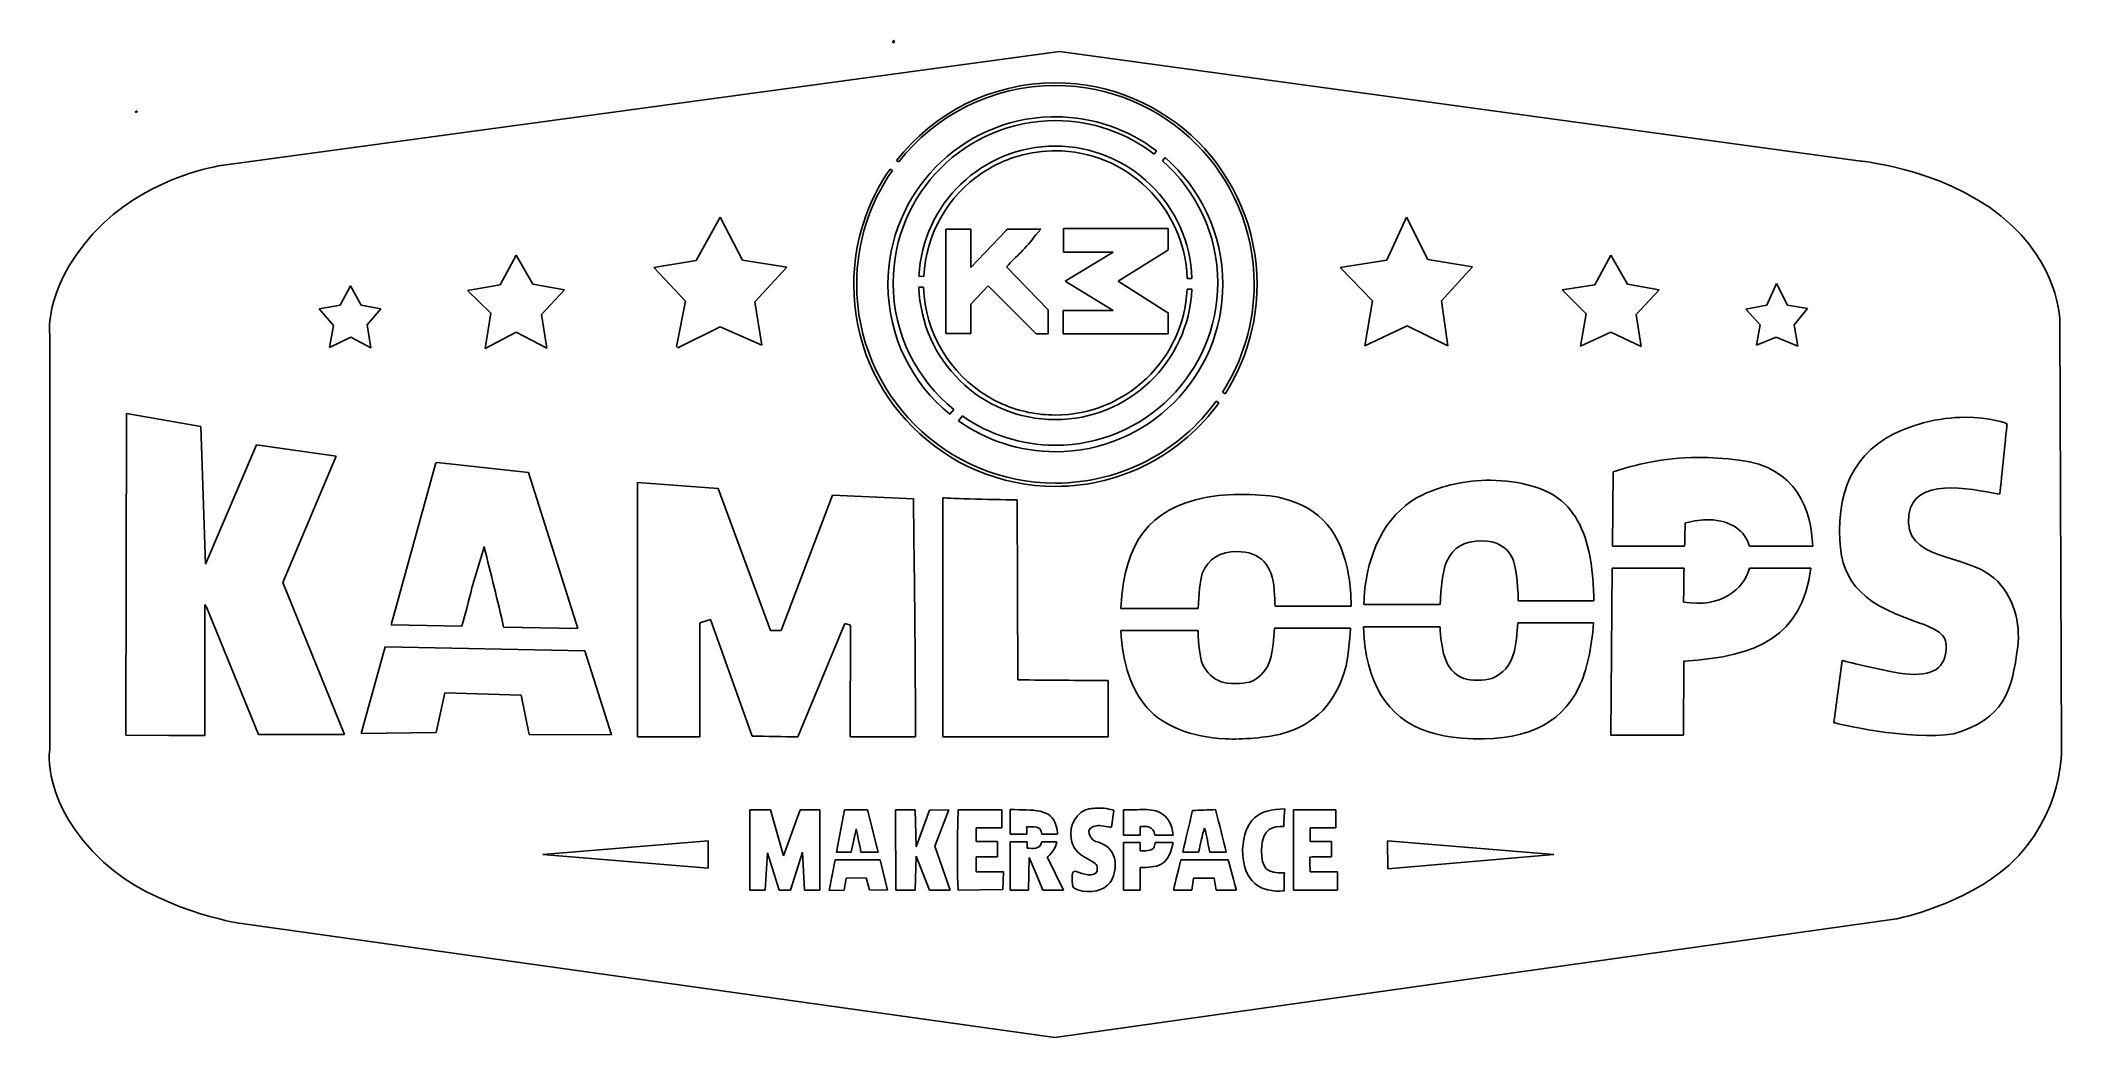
# Model space of a CAD drawing. Extents: x -0.1 to 12, y 0 to 5.9.
import ezdxf

# ---------------------------------------------------------------- set-up
doc = ezdxf.new("R2010")
doc.units = 0
doc.layers.add('Kamloops_spec', color=7, linetype='CONTINUOUS')

msp = doc.modelspace()

# ---------------------------------------------------------------- linework, layer by layer
at = {"layer": 'Kamloops_spec', "color": 7}
for p, q in [((5.031265, 5.930375), (5.041185, 5.931901)), ((5.034318, 5.942965), (5.034318, 5.942966)), ((6.023667, 5.876577), (1.024646, 5.198188)), ((10.802536, 5.224515), (6.023667, 5.876577)), ((6.023667, 5.876577), (6.023667, 5.876577)), ((6.000012, 5.690383), (6.000012, 5.690383)), ((0.52482, 5.522884), (0.52482, 5.522884)), ((5.974066, 5.488163), (5.974066, 5.488163)), ((6.000012, 5.313415), (6.000012, 5.313415)), ((5.065986, 5.219936), (5.052632, 5.228712)), ((6.603618, 5.284799), (6.587975, 5.266485)), ((6.637576, 5.225659), (6.653601, 5.244736)), ((6.653601, 5.244736), (6.653601, 5.244736)), ((5.014096, 5.17644), (5.027831, 5.168046)), ((5.014096, 5.17644), (5.014096, 5.17644)), ((3.857247, 4.631973), (4.00109, 4.889135)), ((4.00109, 4.889135), (4.134249, 4.634644)), ((4.00109, 4.889135), (4.00109, 4.889135)), ((7.975659, 4.633881), (8.093175, 4.89028)), ((8.093175, 4.89028), (8.220993, 4.636933)), ((8.093175, 4.89028), (8.093175, 4.89028)), ((5.346423, 4.817786), (5.495989, 4.817786)), ((5.346423, 4.215324), (5.346423, 4.817786)), ((5.346423, 4.817786), (5.346423, 4.817786)), ((5.495989, 4.817786), (5.495989, 4.58924)), ((5.495989, 4.58924), (5.705839, 4.8113)), ((5.705839, 4.8113), (5.711562, 4.817786)), ((5.711562, 4.817786), (5.719956, 4.817786)), ((5.719956, 4.817786), (5.759637, 4.817786)), ((5.759637, 4.817786), (5.86876, 4.817786)), ((5.86876, 4.817786), (5.912638, 4.817786)), ((5.912638, 4.817786), (5.882877, 4.784973)), ((6.048086, 4.821983), (6.653601, 4.821983)), ((6.048086, 4.681956), (6.048086, 4.821983)), ((6.048086, 4.821983), (6.048086, 4.821983)), ((6.653601, 4.821983), (6.67306, 4.821983)), ((6.67306, 4.821983), (6.67306, 4.803669)), ((6.67306, 4.803669), (6.67306, 4.705993)), ((2.68857, 4.485841), (2.784338, 4.662497)), ((2.784338, 4.662497), (2.88354, 4.490801)), ((2.784338, 4.662497), (2.784338, 4.662497)), ((3.605426, 4.590766), (3.857247, 4.631973)), ((3.794673, 4.389691), (3.605426, 4.590766)), ((4.134249, 4.634644), (4.398661, 4.592292)), ((4.398661, 4.592292), (4.206743, 4.386257)), ((5.708892, 4.594582), (5.957278, 4.336656)), ((6.343785, 4.681956), (6.048086, 4.681956)), ((6.057243, 4.508352), (6.343785, 4.681956)), ((6.663521, 4.689968), (6.375072, 4.50797)), ((6.67306, 4.69531), (6.663521, 4.689968)), ((6.67306, 4.705993), (6.67306, 4.69531)), ((7.697512, 4.590003), (7.975659, 4.633881)), ((7.890574, 4.39198), (7.697512, 4.590003)), ((8.220993, 4.636933), (8.487313, 4.593437)), ((8.487313, 4.593437), (8.303026, 4.391599)), ((9.216829, 4.485841), (9.312216, 4.662497)), ((9.312216, 4.662497), (9.411418, 4.490801)), ((9.312216, 4.662497), (9.312216, 4.662497)), ((1.734704, 4.365654), (1.796896, 4.481262)), ((1.796896, 4.481262), (1.859088, 4.365654)), ((1.796896, 4.481262), (1.796896, 4.481262)), ((2.493981, 4.453791), (2.68857, 4.485841)), ((2.88354, 4.490801), (3.073169, 4.457225)), ((5.185792, 4.473632), (5.185791, 4.473631)), ((5.185791, 4.473631), (5.214026, 4.472868)), ((5.214789, 4.536968), (5.186173, 4.537731)), ((5.599006, 4.480118), (5.495989, 4.370995)), ((5.884784, 4.194721), (5.599006, 4.480118)), ((6.344548, 4.332841), (6.057243, 4.508352)), ((6.375072, 4.50797), (6.663521, 4.324065)), ((6.814232, 4.524377), (6.785616, 4.52514)), ((9.022241, 4.456462), (9.216829, 4.485841)), ((9.411418, 4.490801), (9.601047, 4.457225)), ((10.242426, 4.365654), (10.300421, 4.494998)), ((10.300421, 4.494998), (10.365284, 4.365272)), ((10.300421, 4.494998), (10.300421, 4.494998)), ((1.609557, 4.342761), (1.734704, 4.365654)), ((1.859088, 4.365654), (1.977368, 4.343142)), ((2.633246, 4.316816), (2.493981, 4.453791)), ((3.073169, 4.457225), (2.934286, 4.310329)), ((3.743164, 4.129858), (3.794673, 4.389691)), ((4.206743, 4.386257), (4.248332, 4.127569)), ((5.495989, 4.370995), (5.495989, 4.215324)), ((6.785234, 4.460659), (6.81385, 4.459896)), ((7.84517, 4.122227), (7.890574, 4.39198)), ((8.303026, 4.391599), (8.340417, 4.122608)), ((9.165321, 4.313763), (9.022241, 4.456462)), ((9.601047, 4.457225), (9.462927, 4.310711)), ((10.117661, 4.341235), (10.242426, 4.365654)), ((10.365284, 4.365272), (10.485853, 4.346195)), ((10.485853, 4.346195), (10.404965, 4.247374)), ((1.695023, 4.244322), (1.609557, 4.342761)), ((1.670223, 4.112307), (1.695023, 4.244322)), ((1.977368, 4.343142), (1.894953, 4.248519)), ((1.894953, 4.248519), (1.917846, 4.110399)), ((2.600051, 4.107347), (2.633246, 4.316816)), ((2.934286, 4.310329), (2.967481, 4.108491)), ((4.000708, 4.237073), (3.747361, 4.110399)), ((4.248332, 4.127569), (4.000708, 4.237073)), ((5.957278, 4.336656), (5.957278, 4.194721)), ((6.04656, 4.194721), (6.04656, 4.332841)), ((6.04656, 4.332841), (6.067545, 4.332841)), ((6.067545, 4.332841), (6.344548, 4.332841)), ((6.663521, 4.324065), (6.67306, 4.318723)), ((6.67306, 4.318723), (6.67306, 4.194721)), ((8.096991, 4.241651), (7.84517, 4.122227)), ((8.340417, 4.122608), (8.096991, 4.241651)), ((9.130982, 4.121082), (9.165321, 4.313763)), ((9.462927, 4.310711), (9.493069, 4.119556)), ((10.201982, 4.247374), (10.117661, 4.341235)), ((10.180997, 4.126424), (10.201982, 4.247374)), ((10.404965, 4.247374), (10.427858, 4.121464)), ((11.99983, 1.730312), (11.990673, 4.254624)), ((0.002865, 4.189379), (0.002865, 1.718103)), ((1.798422, 4.174499), (1.670223, 4.112307)), ((1.917846, 4.110399), (1.798422, 4.174499)), ((2.78472, 4.205404), (2.600051, 4.107347)), ((2.967481, 4.108491), (2.78472, 4.205404)), ((3.739349, 4.118412), (3.743164, 4.129858)), ((3.747361, 4.110399), (3.739349, 4.118412)), ((5.346423, 4.195866), (5.346423, 4.215324)), ((5.365881, 4.195866), (5.346423, 4.195866)), ((5.47653, 4.195866), (5.365881, 4.195866)), ((5.495989, 4.195866), (5.47653, 4.195866)), ((5.495989, 4.215324), (5.495989, 4.195866)), ((5.957278, 4.194721), (5.884784, 4.194721)), ((6.093872, 4.194721), (6.04656, 4.194721)), ((6.653601, 4.194721), (6.093872, 4.194721)), ((6.67306, 4.194721), (6.653601, 4.194721)), ((9.312598, 4.205404), (9.130982, 4.121082)), ((9.493069, 4.119556), (9.312598, 4.205404)), ((10.297369, 4.174499), (10.180997, 4.126424)), ((10.427858, 4.121464), (10.297369, 4.174499)), ((5.394497, 3.743351), (5.370841, 3.715117)), ((6.959219, 3.794097), (6.975244, 3.784177)), ((7.011491, 3.837212), (6.995848, 3.847132)), ((0.456905, 1.801662), (0.46072, 3.718932)), ((0.46072, 3.718932), (0.902933, 3.642623)), ((0.46072, 3.718932), (0.46072, 3.718932)), ((0.902933, 3.642623), (0.932312, 2.821535)), ((5.421969, 3.676199), (5.446006, 3.704815)), ((11.420642, 3.697184), (11.420642, 3.697184)), ((0.932312, 2.821535), (1.23526, 3.533119)), ((1.23526, 3.533119), (1.711048, 3.465585)), ((1.711048, 3.465585), (1.392838, 2.711268)), ((2.038796, 2.460211), (2.305497, 3.425905)), ((2.305497, 3.425905), (2.312747, 3.427049)), ((2.312747, 3.427049), (2.858358, 3.368291)), ((2.312747, 3.427049), (2.312747, 3.427049)), ((9.83379, 3.457573), (9.83379, 3.457573)), ((2.858358, 3.368291), (3.152149, 2.437699)), ((3.508132, 3.309151), (3.989643, 3.272523)), ((3.508132, 3.309151), (3.508132, 3.309151)), ((3.989643, 3.272523), (4.300222, 2.426635)), ((8.596054, 3.322124), (8.596054, 3.322124)), ((9.321755, 2.929131), (9.32557, 3.372488)), ((4.363559, 2.426253), (4.671467, 3.233605)), ((4.671467, 3.233605), (5.152978, 3.211857)), ((5.328108, 1.792504), (5.328108, 3.216436)), ((5.328108, 3.216436), (5.328108, 3.216436)), ((5.771465, 3.204989), (5.776044, 2.132081)), ((7.127481, 3.236658), (7.127481, 3.236658)), ((9.758244, 3.068014), (9.758244, 3.066106)), ((2.59242, 2.92379), (2.519927, 2.6796)), ((2.593183, 2.926842), (2.59242, 2.92379)), ((2.593947, 2.923026), (2.593183, 2.926842)), ((9.752139, 2.929131), (9.321755, 2.929131)), ((10.515995, 2.929131), (10.138646, 2.929131)), ((9.311835, 1.80128), (9.320611, 2.797498)), ((9.32061, 2.797498), (9.748705, 2.797498)), ((9.320611, 2.797498), (9.32061, 2.797498)), ((10.138645, 2.797498), (10.505693, 2.797498)), ((1.392838, 2.711268), (1.760649, 1.805477)), ((0.928496, 2.581924), (0.92697, 1.800135)), ((0.93422, 2.567044), (0.928496, 2.581924)), ((0.935364, 2.571241), (0.93422, 2.567044)), ((0.936127, 2.571241), (0.935364, 2.571241)), ((1.246706, 1.805477), (0.936127, 2.571241)), ((6.851623, 2.557887), (6.390715, 2.557887)), ((7.763519, 2.571622), (7.309479, 2.571622)), ((8.29425, 2.580398), (7.839065, 2.580398)), ((9.211488, 2.602909), (8.759737, 2.602909)), ((2.460787, 2.451817), (2.038796, 2.460211)), ((3.152149, 2.437699), (2.709555, 2.446475)), ((3.943095, 2.492642), (3.879377, 2.470894)), ((3.879377, 2.470894), (3.879377, 1.792504)), ((4.191863, 1.797083), (3.943095, 2.492642)), ((4.300222, 2.426635), (4.363559, 2.426253)), ((4.744342, 2.468605), (4.463524, 1.792123)), ((4.777155, 2.457158), (4.744342, 2.468605)), ((4.775248, 1.792504), (4.777155, 2.457158)), ((6.390334, 2.426253), (6.850479, 2.426253)), ((7.305663, 2.439989), (7.760467, 2.439989)), ((7.305663, 2.439989), (7.305663, 2.439989)), ((7.837921, 2.448764), (8.293487, 2.448764)), ((8.756685, 2.471275), (9.208435, 2.471275)), ((8.756685, 2.471275), (8.756685, 2.471275)), ((1.860233, 1.812726), (2.002931, 2.32934)), ((2.002931, 2.32934), (3.193738, 2.305303)), ((2.002931, 2.32934), (2.002931, 2.32934)), ((3.193738, 2.305303), (3.352079, 1.803569)), ((9.747942, 2.242729), (9.746417, 1.80128)), ((10.642669, 1.876063), (10.691506, 2.247308)), ((2.358914, 2.055008), (2.307405, 1.817305)), ((2.814862, 2.041273), (2.358914, 2.055008)), ((6.314787, 2.127121), (6.314787, 1.792504)), ((2.861411, 1.805858), (2.814862, 2.041273)), ((2.307405, 1.817305), (1.860233, 1.812726)), ((0.712541, 1.799372), (0.456905, 1.801662)), ((0.92697, 1.800135), (0.712541, 1.799372)), ((1.760649, 1.805477), (1.246706, 1.805477)), ((3.352079, 1.803569), (2.861411, 1.805858)), ((3.879377, 1.792504), (3.508132, 1.792504)), ((5.165188, 1.792504), (4.775248, 1.792504)), ((6.314787, 1.792504), (5.328108, 1.792504)), ((9.746417, 1.80128), (9.311835, 1.80128)), ((4.178127, 1.357923), (4.300985, 1.357923)), ((4.178127, 0.877938), (4.178127, 1.357923)), ((4.178127, 1.357923), (4.178127, 1.357923)), ((4.300985, 1.357923), (4.379202, 1.08321)), ((4.379202, 1.08321), (4.478023, 1.357923)), ((4.478023, 1.357923), (4.594776, 1.357923)), ((4.594776, 1.357923), (4.594776, 0.877938)), ((4.694741, 1.104958), (4.742816, 1.357923)), ((4.742816, 1.357923), (4.880173, 1.357923)), ((4.742816, 1.357923), (4.742816, 1.357923)), ((4.880173, 1.357923), (4.943128, 1.104958)), ((5.04729, 1.357923), (5.164425, 1.357923)), ((5.047672, 0.877938), (5.04729, 1.357923)), ((5.04729, 1.357923), (5.04729, 1.357923)), ((5.164425, 1.357923), (5.169385, 1.135863)), ((5.169385, 1.135863), (5.248365, 1.355634)), ((5.248365, 1.355634), (5.363974, 1.35716)), ((5.363974, 1.35716), (5.280415, 1.141205)), ((5.416625, 1.201489), (5.419296, 1.357923)), ((5.419296, 1.357923), (5.419298, 1.357923)), ((5.419298, 1.357923), (5.681039, 1.357923)), ((5.681039, 1.357923), (5.681039, 1.249182)), ((5.731022, 1.359831), (5.731021, 1.359831)), ((5.731022, 1.211409), (5.731022, 1.359831)), ((6.246108, 1.367462), (6.246109, 1.367462)), ((6.3476, 1.354108), (6.333865, 1.253379)), ((6.405595, 1.206831), (6.405595, 1.357923)), ((6.517389, 1.358686), (6.517389, 1.358686)), ((6.955022, 1.358305), (6.955022, 1.358305)), ((7.367473, 1.362502), (7.367474, 1.362502)), ((7.419363, 0.877938), (7.419363, 1.357923)), ((7.419363, 1.357923), (7.419364, 1.357923)), ((7.419364, 1.357923), (7.673093, 1.357923)), ((7.673093, 1.357923), (7.673093, 1.249182)), ((4.811495, 1.242696), (4.780971, 1.104958)), ((4.811876, 1.242696), (4.811495, 1.242696)), ((4.812258, 1.244222), (4.811876, 1.242696)), ((4.812639, 1.241933), (4.812258, 1.244222)), ((5.681039, 1.249182), (5.527276, 1.249182)), ((5.527276, 1.249182), (5.527276, 1.208357)), ((5.527276, 1.208357), (5.527276, 1.167531)), ((5.830224, 1.211409), (5.731022, 1.211409)), ((6.012603, 1.211409), (5.919887, 1.211409)), ((6.505179, 1.258339), (6.505179, 1.206831)), ((7.673093, 1.249182), (7.518948, 1.249182)), ((7.518948, 1.249182), (7.518948, 1.167531)), ((2.942298, 1.090841), (3.928978, 1.17211)), ((3.928978, 1.00919), (2.942298, 1.090841)), ((3.928978, 1.17211), (3.928978, 1.00919)), ((3.928978, 1.17211), (3.928978, 1.17211)), ((4.283053, 1.101524), (4.268172, 0.877938)), ((4.352876, 0.877938), (4.283053, 1.101524)), ((4.491759, 1.104195), (4.420028, 0.877938)), ((4.503968, 0.877938), (4.491759, 1.104195)), ((4.780971, 1.104958), (4.694741, 1.104958)), ((4.943128, 1.104958), (4.84011, 1.104958)), ((5.280415, 1.141205), (5.372749, 0.877938)), ((5.527276, 1.167531), (5.653949, 1.167531)), ((5.653949, 1.167531), (5.653949, 1.077105)), ((5.731021, 1.166005), (5.831368, 1.166005)), ((5.731022, 1.166005), (5.731021, 1.166005)), ((5.731022, 0.877938), (5.731022, 1.166005)), ((5.918362, 1.166005), (6.00917, 1.166005)), ((6.505179, 1.206831), (6.405595, 1.206831)), ((6.405595, 1.161427), (6.505179, 1.161427)), ((6.405596, 1.161427), (6.405595, 1.161427)), ((6.405596, 1.11793), (6.405596, 1.161427)), ((6.405596, 0.877938), (6.405596, 1.11793)), ((6.505179, 1.161427), (6.505179, 1.113352)), ((6.701675, 1.206831), (6.592553, 1.206831)), ((6.594079, 1.161427), (6.701294, 1.161427)), ((6.853912, 1.104958), (6.758907, 1.104958)), ((7.019122, 1.104958), (6.920301, 1.104958)), ((7.518948, 1.167531), (7.646003, 1.167531)), ((7.646003, 1.167531), (7.646003, 1.077868)), ((7.981764, 1.004993), (7.981, 1.172491)), ((7.981, 1.172491), (7.981001, 1.172491)), ((7.981001, 1.172491), (8.972258, 1.090459)), ((8.972258, 1.090459), (7.981764, 1.004993)), ((4.651245, 0.875648), (4.686347, 1.059554)), ((4.686347, 1.059554), (4.954574, 1.059554)), ((4.686347, 1.059554), (4.686347, 1.059554)), ((4.954574, 1.059554), (4.999597, 0.877938)), ((5.169385, 1.081684), (5.164425, 0.877938)), ((5.249128, 0.877938), (5.169385, 1.081684)), ((5.653949, 1.077105), (5.527276, 1.077105)), ((5.527276, 1.077105), (5.527276, 0.986678)), ((5.527276, 0.986678), (5.690959, 0.986678)), ((5.690959, 0.986678), (5.688287, 0.934406)), ((5.841671, 0.975232), (5.838999, 0.877938)), ((5.84396, 1.072526), (5.841671, 0.975232)), ((5.884786, 0.975232), (5.84396, 1.072526)), ((5.925611, 0.877938), (5.884786, 0.975232)), ((5.951556, 1.076342), (6.048088, 0.877938)), ((6.50518, 1.012624), (6.50518, 0.94509)), ((6.747843, 1.059554), (6.747843, 1.059554)), ((7.518184, 0.986678), (7.682249, 0.986678)), ((7.682249, 0.986678), (7.682249, 0.877938)), ((4.268172, 0.877938), (4.178127, 0.877938)), ((4.420028, 0.877938), (4.352876, 0.877938)), ((4.594776, 0.877938), (4.503968, 0.877938)), ((4.739382, 0.877938), (4.651245, 0.875648)), ((4.75121, 0.950432), (4.739382, 0.877938)), ((4.870634, 0.950813), (4.75121, 0.950432)), ((4.891238, 0.880227), (4.870634, 0.950813)), ((4.999597, 0.877938), (4.891238, 0.880227)), ((5.164425, 0.877938), (5.047672, 0.877938)), ((5.372749, 0.877938), (5.249128, 0.877938)), ((5.419296, 0.877556), (5.416625, 0.961496)), ((5.552456, 0.879845), (5.419296, 0.877556)), ((5.685616, 0.882516), (5.552456, 0.879845)), ((5.688287, 0.934406), (5.685616, 0.882516)), ((5.78482, 0.877938), (5.731022, 0.877938)), ((5.838999, 0.877938), (5.78482, 0.877938)), ((5.986659, 0.877938), (5.925611, 0.877938)), ((6.048088, 0.877938), (5.986659, 0.877938)), ((6.455197, 0.877938), (6.405596, 0.877938)), ((6.50518, 0.877938), (6.455197, 0.877938)), ((6.50518, 0.94509), (6.50518, 0.877938)), ((6.812706, 0.877938), (6.703965, 0.877938)), ((6.824152, 0.950431), (6.812706, 0.877938)), ((6.94701, 0.950431), (6.824152, 0.950431)), ((6.959219, 0.877938), (6.94701, 0.950431)), ((7.078643, 0.879082), (6.959219, 0.877938)), ((7.682249, 0.877938), (7.419363, 0.877938)), ((1.131861, 0.68106), (5.996578, -0.000001)), ((5.996578, -0.000001), (11.01544, 0.707386))]:
    msp.add_line(p, q, dxfattribs=at)
for points in [[(5.034318, 5.942966), (5.030071, 5.942088), (5.030918, 5.935785), (5.031265, 5.930375)], [(5.036225, 5.942965), (5.03539, 5.943056), (5.034924, 5.943086), (5.034318, 5.942965)], [(5.041185, 5.931901), (5.040094, 5.936132), (5.038639, 5.940155), (5.036225, 5.942965)], [(5.052632, 5.228712), (5.272782, 5.509758), (5.615366, 5.690383), (6.000012, 5.690383)], [(6.000012, 5.675121), (5.620709, 5.675121), (5.282888, 5.497116), (5.065986, 5.219936)], [(6.000012, 5.690383), (6.664158, 5.690383), (7.202646, 5.151894), (7.202646, 4.487748)], [(7.185095, 4.490038), (7.185095, 5.144618), (6.654593, 5.675121), (6.000012, 5.675121)], [(0.52482, 5.522884), (0.520225, 5.521199), (0.516062, 5.519261), (0.511466, 5.517542)], [(0.511466, 5.517542), (0.513847, 5.51589), (0.516173, 5.514487), (0.519479, 5.513727)], [(0.519479, 5.513727), (0.522157, 5.515908), (0.523597, 5.519313), (0.52482, 5.522884)], [(5.001505, 4.490038), (5.001505, 5.032819), (5.434584, 5.4745), (5.974066, 5.488163)], [(6.000012, 5.465652), (5.465577, 5.465652), (5.03241, 5.032866), (5.03241, 4.498432)], [(5.974066, 5.488163), (5.98263, 5.488374), (5.991396, 5.488163), (6.000012, 5.488163)], [(6.000012, 5.488163), (6.226849, 5.488163), (6.435948, 5.412191), (6.603618, 5.284799)], [(6.587975, 5.266485), (6.424971, 5.391377), (6.221301, 5.465652), (6.000012, 5.465652)], [(5.186173, 4.537731), (5.206666, 4.969663), (5.562995, 5.313415), (6.000012, 5.313415)], [(6.000012, 5.313415), (6.441504, 5.313415), (6.800511, 4.962531), (6.814232, 4.524377)], [(1.024646, 5.198188), (1.024646, 5.198188), (0.617046, 5.136933), (0.324127, 4.854796)], [(5.626859, 5.191702), (5.615676, 5.185627), (5.604894, 5.179597), (5.594046, 5.173006)], [(5.655094, 5.206582), (5.645594, 5.201907), (5.636138, 5.196743), (5.626859, 5.191702)], [(5.6715, 5.214213), (5.665978, 5.211683), (5.660546, 5.209235), (5.655094, 5.206582)], [(5.685617, 5.220699), (5.680836, 5.218623), (5.676232, 5.216381), (5.6715, 5.214213)], [(5.707365, 5.229856), (5.700034, 5.226932), (5.692839, 5.223835), (5.685617, 5.220699)], [(5.719575, 5.234435), (5.715535, 5.2329), (5.711374, 5.231453), (5.707365, 5.229856)], [(5.750099, 5.2455), (5.739889, 5.242097), (5.729594, 5.23824), (5.719575, 5.234435)], [(5.978645, 5.285562), (5.898864, 5.283543), (5.82229, 5.26956), (5.750099, 5.2455)], [(5.999248, 5.285562), (5.992453, 5.285562), (5.985399, 5.285743), (5.978645, 5.285562)], [(6.785616, 4.52514), (6.771294, 4.947439), (6.425035, 5.285562), (5.999248, 5.285562)], [(6.967613, 4.498432), (6.967613, 4.788504), (6.839724, 5.048424), (6.637576, 5.225659)], [(6.653601, 5.244736), (6.864903, 5.061745), (6.998519, 4.791531), (6.998519, 4.490038)], [(11.707565, 4.836863), (11.361825, 5.169535), (10.802536, 5.224515), (10.802536, 5.224515)], [(4.797377, 4.487748), (4.797377, 4.743884), (4.877593, 4.981364), (5.014096, 5.17644)], [(5.027831, 5.168046), (4.893616, 4.975946), (4.814928, 4.742196), (4.814928, 4.490038)], [(5.561615, 5.152402), (5.361717, 5.017354), (5.227218, 4.793277), (5.214789, 4.536968)], [(5.594046, 5.173006), (5.583198, 5.166414), (5.572112, 5.159494), (5.561615, 5.152402)], [(0.324127, 4.854796), (-0.039336, 4.504711), (0.002865, 4.189379), (0.002865, 4.189379)], [(11.990673, 4.254624), (11.990673, 4.254624), (12.001494, 4.554044), (11.707565, 4.836863)], [(5.882877, 4.784973), (5.825303, 4.702042), (5.765089, 4.656352), (5.708892, 4.594582)], [(6.000012, 3.285114), (5.335866, 3.285114), (4.797377, 3.823602), (4.797377, 4.487748)], [(4.814928, 4.490038), (4.814928, 3.835457), (5.345431, 3.304573), (6.000012, 3.304573)], [(5.370841, 3.715117), (5.145538, 3.898206), (5.001505, 4.177143), (5.001505, 4.490038)], [(5.03241, 4.498432), (5.03241, 4.193231), (5.173778, 3.920794), (5.394497, 3.743351)], [(6.000012, 3.683067), (5.558136, 3.683067), (5.198923, 4.034931), (5.185792, 4.473632)], [(5.214026, 4.472868), (5.222688, 4.197346), (5.372945, 3.957439), (5.594046, 3.823095)], [(6.000012, 3.530448), (6.534446, 3.530448), (6.967613, 3.963997), (6.967613, 4.498432)], [(6.998519, 4.490038), (6.998519, 3.93864), (6.551409, 3.491531), (6.000012, 3.491531)], [(6.995848, 3.847132), (7.115658, 4.032381), (7.185095, 4.253024), (7.185095, 4.490038)], [(7.202646, 4.487748), (7.202646, 4.248075), (7.132344, 4.024754), (7.011491, 3.837212)], [(5.999249, 3.710539), (6.421573, 3.710539), (6.765686, 4.04317), (6.785234, 4.460659)], [(6.81385, 4.459896), (6.793739, 4.027587), (6.437283, 3.683067), (6.000012, 3.683067)], [(5.594046, 3.823095), (5.603929, 3.817147), (5.613648, 3.811063), (5.623807, 3.805544)], [(5.623807, 3.805544), (5.624806, 3.804996), (5.625856, 3.804562), (5.626859, 3.804017)], [(5.626859, 3.804017), (5.637335, 3.798384), (5.647775, 3.792777), (5.658528, 3.787611)], [(5.658528, 3.787611), (5.659262, 3.787256), (5.660083, 3.786822), (5.660817, 3.786466)], [(5.660817, 3.786466), (5.671303, 3.781469), (5.68175, 3.776891), (5.692485, 3.772349)], [(5.692485, 3.772349), (5.786707, 3.732488), (5.890526, 3.710539), (5.999249, 3.710539)], [(6.000012, 3.304573), (6.394518, 3.304573), (6.743823, 3.49757), (6.959219, 3.794097)], [(6.975244, 3.784177), (6.756794, 3.481844), (6.401469, 3.285114), (6.000012, 3.285114)], [(6.000012, 3.491531), (5.784527, 3.491531), (5.585138, 3.560092), (5.421969, 3.676199)], [(5.446006, 3.704815), (5.602958, 3.594923), (5.793894, 3.530448), (6.000012, 3.530448)], [(10.676245, 3.019176), (10.677562, 3.349506), (10.824334, 3.569583), (11.175689, 3.663608)], [(11.175689, 3.663608), (11.266793, 3.687988), (11.349661, 3.696745), (11.420642, 3.697184)], [(11.420642, 3.697184), (11.5768, 3.698151), (11.675133, 3.65903), (11.675133, 3.65903)], [(11.675133, 3.65903), (11.675133, 3.65903), (11.634469, 3.244097), (11.630111, 3.238947)], [(9.32557, 3.372488), (9.46002, 3.413584), (9.613776, 3.456912), (9.83379, 3.457573)], [(9.83379, 3.457573), (9.907128, 3.457796), (9.987782, 3.453216), (10.077598, 3.442311)], [(10.077598, 3.442311), (10.422938, 3.400383), (10.507465, 3.142003), (10.515995, 2.929131)], [(3.508132, 1.792504), (3.508132, 2.298053), (3.508131, 2.803603), (3.508132, 3.309151)], [(8.19047, 3.235513), (8.313847, 3.292746), (8.436741, 3.319166), (8.596054, 3.322124)], [(8.596054, 3.322124), (8.765424, 3.319207), (8.937713, 3.278368), (9.037884, 3.181333)], [(11.630111, 3.238947), (11.444661, 3.273195), (11.119454, 3.340627), (11.090223, 3.117997)], [(5.152978, 3.211857), (5.159634, 2.687525), (5.165188, 2.280511), (5.165188, 1.792504)], [(5.328108, 3.216436), (5.328108, 3.216436), (5.611594, 3.204989), (5.771465, 3.204989)], [(6.390715, 2.562084), (6.411201, 2.95628), (6.559631, 3.14941), (6.895501, 3.219488)], [(6.895501, 3.219488), (6.954273, 3.231751), (7.04159, 3.237399), (7.127481, 3.236658)], [(7.127481, 3.236658), (7.213373, 3.235916), (7.297958, 3.228898), (7.350686, 3.215673)], [(7.350686, 3.215673), (7.581875, 3.157687), (7.705374, 3.01157), (7.750165, 2.7437)], [(7.845552, 2.6796), (7.875218, 2.92795), (7.991943, 3.142632), (8.19047, 3.235513)], [(9.037884, 3.181333), (9.131558, 3.087921), (9.184286, 2.951572), (9.203094, 2.753238)], [(9.755954, 3.065725), (9.754513, 3.020584), (9.753418, 2.974892), (9.752139, 2.929131)], [(9.758244, 3.066106), (9.757477, 3.066034), (9.756718, 3.065796), (9.755954, 3.065725)], [(9.896364, 3.085947), (9.855468, 3.086392), (9.809576, 3.080846), (9.758244, 3.068014)], [(10.138646, 2.929131), (10.113102, 3.015338), (10.033847, 3.08445), (9.896364, 3.085947)], [(11.127232, 2.480433), (10.786826, 2.59854), (10.675099, 2.73194), (10.676245, 3.019176)], [(11.090223, 3.117997), (11.052951, 2.834132), (11.422122, 2.891932), (11.598061, 2.737976)], [(2.709555, 2.446475), (2.67466, 2.605712), (2.632314, 2.764813), (2.593947, 2.923026)], [(7.083222, 2.897081), (6.982528, 2.897181), (6.914159, 2.854185), (6.874516, 2.766592)], [(7.304137, 2.669298), (7.296914, 2.815511), (7.221297, 2.895937), (7.083222, 2.897081)], [(8.543782, 2.960418), (8.438129, 2.960418), (8.375357, 2.923664), (8.332405, 2.836415)], [(8.72349, 2.860453), (8.689107, 2.927484), (8.629844, 2.960418), (8.543782, 2.960418)], [(8.332405, 2.836415), (8.31033, 2.787835), (8.298369, 2.676243), (8.29425, 2.580398)], [(8.759737, 2.602909), (8.758097, 2.71381), (8.746054, 2.816466), (8.72349, 2.860453)], [(9.748705, 2.797498), (9.747351, 2.730041), (9.746416, 2.662434), (9.746416, 2.595278)], [(9.746416, 2.595278), (9.968443, 2.558321), (10.103414, 2.670832), (10.138645, 2.797498)], [(10.505693, 2.797498), (10.446756, 2.387332), (10.196655, 2.27306), (9.747942, 2.242729)], [(2.519927, 2.6796), (2.501835, 2.603266), (2.480558, 2.52777), (2.460787, 2.451817)], [(6.874516, 2.766592), (6.862823, 2.720205), (6.85486, 2.641807), (6.851623, 2.557887)], [(7.309479, 2.571622), (7.309001, 2.609465), (7.307207, 2.632893), (7.304137, 2.669298)], [(7.750165, 2.7437), (7.758529, 2.693679), (7.762864, 2.641291), (7.763519, 2.571622)], [(7.839065, 2.580398), (7.840509, 2.607226), (7.842595, 2.655527), (7.845552, 2.6796)], [(9.203094, 2.753238), (9.207934, 2.702193), (9.210726, 2.65197), (9.211488, 2.602909)], [(11.598061, 2.737976), (11.715638, 2.63509), (11.755942, 2.465096), (11.738852, 2.331248)], [(6.390715, 2.557887), (6.390775, 2.559295), (6.390655, 2.560672), (6.390715, 2.562084)], [(6.547531, 1.964582), (6.454275, 2.068304), (6.399811, 2.230218), (6.390334, 2.426253)], [(6.850479, 2.426253), (6.852831, 2.340418), (6.8614, 2.263548), (6.877568, 2.225941)], [(7.160294, 2.119108), (7.298612, 2.177969), (7.29489, 2.306547), (7.305663, 2.439989)], [(7.760467, 2.439989), (7.760467, 2.439989), (7.746816, 2.266932), (7.733377, 2.215639)], [(7.866537, 2.224796), (7.850247, 2.287696), (7.840571, 2.356127), (7.837921, 2.448764)], [(8.293487, 2.448764), (8.302034, 2.327918), (8.313364, 2.186349), (8.434659, 2.139712)], [(8.601777, 2.140856), (8.744801, 2.19409), (8.749256, 2.352771), (8.756685, 2.471275)], [(9.208435, 2.471275), (9.199134, 2.320904), (9.169433, 2.187718), (9.121061, 2.086677)], [(11.311138, 2.308355), (11.317438, 2.395456), (11.284791, 2.425766), (11.127232, 2.480433)], [(11.032228, 2.172143), (11.210724, 2.144517), (11.302527, 2.189308), (11.311138, 2.308355)], [(11.738852, 2.331248), (11.704107, 2.059135), (11.655535, 1.898575), (11.358068, 1.810819)], [(6.877568, 2.225941), (6.902007, 2.173822), (6.94058, 2.137305), (6.989361, 2.120253)], [(7.733377, 2.215639), (7.675334, 1.9941), (7.549732, 1.86345), (7.342673, 1.808911)], [(8.424358, 1.78411), (8.121293, 1.805574), (7.937474, 1.950876), (7.866537, 2.224796)], [(10.691506, 2.247308), (10.691506, 2.247308), (10.927528, 2.189475), (11.032228, 2.172143)], [(5.776044, 2.132081), (5.955622, 2.130148), (6.135205, 2.128647), (6.314787, 2.127121)], [(6.989361, 2.120253), (7.02549, 2.107624), (7.116624, 2.106982), (7.160294, 2.119108)], [(9.121061, 2.086677), (9.01095, 1.856668), (8.784978, 1.75857), (8.424358, 1.78411)], [(8.434659, 2.139712), (8.472311, 2.126086), (8.559864, 2.125257), (8.601777, 2.140856)], [(7.012254, 1.780295), (6.810463, 1.790806), (6.644441, 1.856794), (6.547531, 1.964582)], [(11.358068, 1.810819), (11.093118, 1.76561), (10.642669, 1.876063), (10.642669, 1.876063)], [(0.002865, 1.718103), (0.002865, 1.718103), (-0.052556, 1.393695), (0.324127, 1.045818)], [(4.463524, 1.792123), (4.372965, 1.793497), (4.282415, 1.795303), (4.191863, 1.797083)], [(7.342673, 1.808911), (7.264761, 1.788389), (7.112652, 1.775065), (7.012254, 1.780295)], [(11.686961, 1.027885), (12.017719, 1.329326), (11.999829, 1.730312), (11.99983, 1.730312)], [(5.731021, 1.359831), (5.868203, 1.353018), (5.975737, 1.370176), (6.00459, 1.259866)], [(6.093871, 1.18699), (6.081016, 1.267386), (6.126928, 1.348111), (6.20223, 1.362883)], [(6.20223, 1.362883), (6.217634, 1.365547), (6.232335, 1.367011), (6.246108, 1.367462)], [(6.246109, 1.367462), (6.305791, 1.369415), (6.3476, 1.354108), (6.3476, 1.354108)], [(6.405595, 1.357923), (6.440075, 1.355061), (6.479266, 1.35833), (6.517389, 1.358686)], [(6.517389, 1.358686), (6.555511, 1.359042), (6.592563, 1.356484), (6.622695, 1.341898)], [(6.622695, 1.341898), (6.669667, 1.318298), (6.697314, 1.269481), (6.701675, 1.206831)], [(6.758907, 1.104958), (6.776843, 1.180744), (6.798001, 1.26924), (6.818047, 1.353344)], [(6.818047, 1.353344), (6.863695, 1.355287), (6.909359, 1.356782), (6.955022, 1.358305)], [(6.955022, 1.358305), (6.975368, 1.278712), (7.001519, 1.174329), (7.019122, 1.104958)], [(7.115652, 1.119838), (7.127503, 1.301034), (7.20957, 1.362464), (7.367473, 1.362502)], [(7.367474, 1.362502), (7.361567, 1.301664), (7.363003, 1.27665), (7.362132, 1.258339)], [(4.84011, 1.104958), (4.831022, 1.153176), (4.821006, 1.200499), (4.812639, 1.241933)], [(5.919887, 1.211409), (5.913565, 1.268693), (5.867275, 1.255229), (5.827934, 1.254906)], [(5.827934, 1.254906), (5.828927, 1.24157), (5.829652, 1.226443), (5.830224, 1.211409)], [(6.00459, 1.259866), (6.009471, 1.242398), (6.011891, 1.22626), (6.012603, 1.211409)], [(6.254885, 1.264444), (6.156905, 1.258592), (6.207476, 1.167903), (6.25641, 1.164097)], [(6.333865, 1.253379), (6.333865, 1.253379), (6.275546, 1.261681), (6.254885, 1.264444)], [(6.581488, 1.238117), (6.55734, 1.262142), (6.537023, 1.258339), (6.505179, 1.258339)], [(6.592553, 1.206831), (6.590306, 1.219392), (6.586699, 1.230678), (6.581488, 1.238117)], [(6.889778, 1.247275), (6.88704, 1.250218), (6.864162, 1.156529), (6.853912, 1.104958)], [(6.920301, 1.104958), (6.909261, 1.153572), (6.903959, 1.197899), (6.889778, 1.247275)], [(7.362132, 1.258339), (7.303385, 1.260117), (7.23131, 1.253617), (7.229354, 1.11793)], [(5.416625, 0.961496), (5.415191, 1.007691), (5.415154, 1.115588), (5.416625, 1.201489)], [(5.831368, 1.166005), (5.831732, 1.146176), (5.832132, 1.128232), (5.832132, 1.128232)], [(5.832132, 1.128232), (5.863125, 1.129801), (5.906203, 1.114481), (5.918362, 1.166005)], [(6.00917, 1.166005), (5.995671, 1.104803), (5.951556, 1.076342), (5.951556, 1.076342)], [(6.189639, 1.066422), (6.127167, 1.099456), (6.10296, 1.13015), (6.093871, 1.18699)], [(6.25641, 1.164097), (6.387429, 1.123439), (6.365683, 0.981613), (6.326996, 0.924868)], [(6.505179, 1.113352), (6.530783, 1.113829), (6.57379, 1.109161), (6.586067, 1.130903)], [(6.699768, 1.149599), (6.671103, 1.015156), (6.6023, 1.015599), (6.50518, 1.012624)], [(6.586067, 1.130903), (6.590261, 1.13874), (6.59278, 1.149578), (6.594079, 1.161427)], [(6.701294, 1.161427), (6.700912, 1.157538), (6.700313, 1.153558), (6.699768, 1.149599)], [(7.364421, 0.874504), (7.224891, 0.861461), (7.117576, 0.922643), (7.115652, 1.119838)], [(7.229354, 1.11793), (7.227751, 1.006837), (7.260801, 0.975524), (7.365185, 0.9821)], [(0.324127, 1.045818), (0.6312, 0.762227), (1.131861, 0.68106), (1.131861, 0.68106)], [(6.099594, 0.932117), (6.096268, 0.989577), (6.105805, 1.001158), (6.141183, 0.982863)], [(6.141183, 0.982863), (6.180084, 0.968389), (6.255565, 0.953839), (6.249924, 1.010334)], [(6.249924, 1.010334), (6.247433, 1.032146), (6.237321, 1.041208), (6.189639, 1.066422)], [(6.703965, 0.877938), (6.703965, 0.877938), (6.73452, 1.004075), (6.747843, 1.059554)], [(6.747843, 1.059554), (6.844569, 1.058692), (6.934483, 1.059554), (7.03095, 1.059554)], [(7.03095, 1.059554), (7.04866, 0.990077), (7.078643, 0.879082), (7.078643, 0.879082)], [(7.365185, 0.9821), (7.364715, 0.946428), (7.364421, 0.874504), (7.364421, 0.874504)], [(7.51704, 1.075579), (7.515277, 1.046962), (7.519974, 1.015294), (7.518184, 0.986678)], [(7.646003, 1.077868), (7.605177, 1.076099), (7.557865, 1.077365), (7.51704, 1.075579)], [(11.01544, 0.707386), (11.01544, 0.707386), (11.425661, 0.789746), (11.686961, 1.027885)], [(6.133933, 0.880608), (6.104618, 0.890606), (6.101776, 0.894425), (6.099594, 0.932117)], [(6.326996, 0.924868), (6.289669, 0.873937), (6.208332, 0.855237), (6.133933, 0.880608)]]:
    msp.add_open_spline(points, degree=3, dxfattribs=at)

doc.saveas('drawing.dxf')
